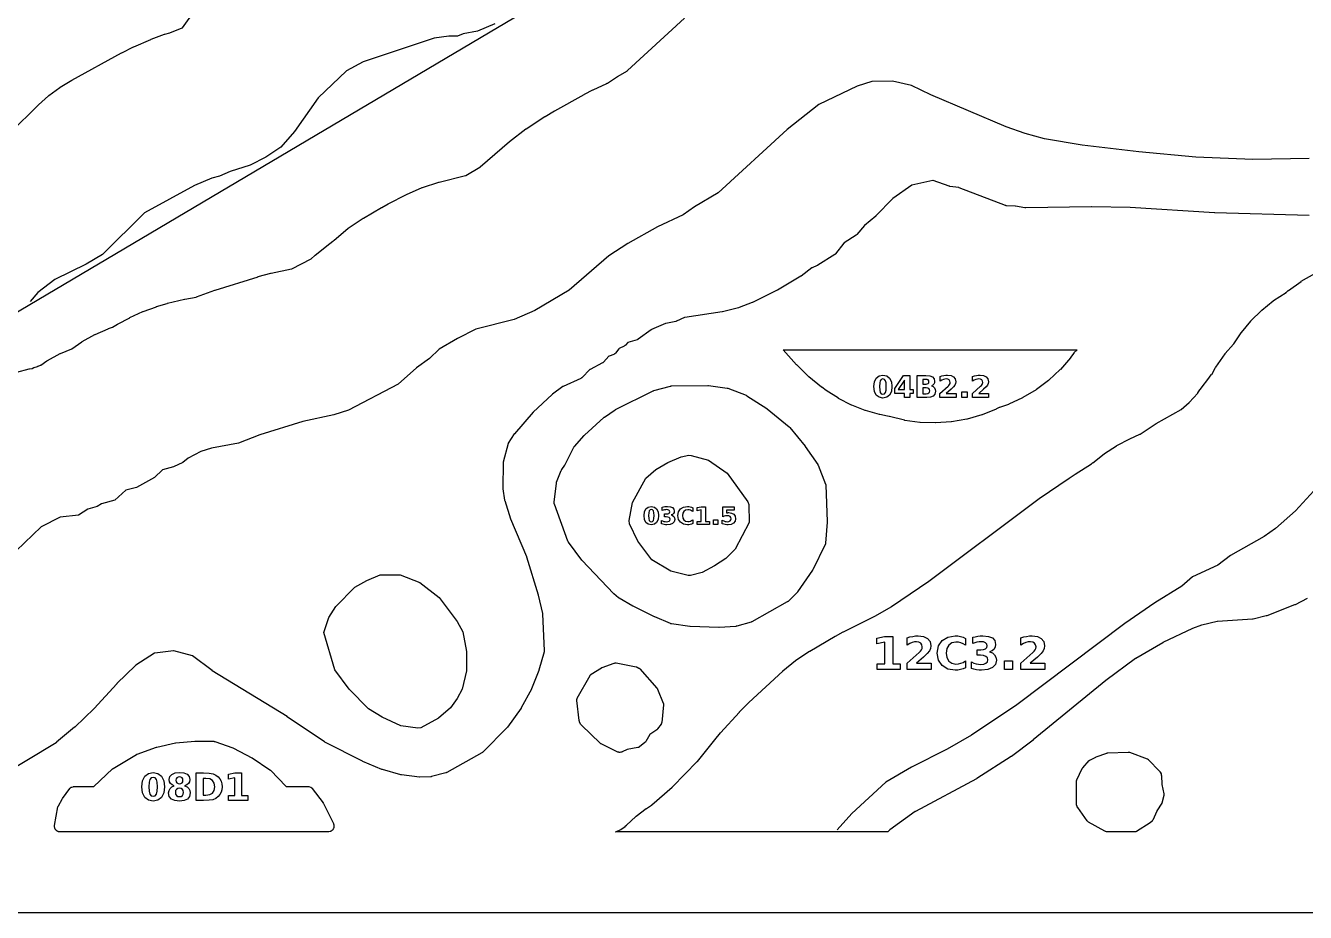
# Model space of a CAD drawing. Header units: millimetres. Extents: x 0 to 841, y 0 to 594.
# Drawn here: x 146.3 to 315.4, y 0 to 117.1 of the extents above; entities that cross this region are included whole.
import ezdxf

# ---------------------------------------------------------------- set-up
doc = ezdxf.new("R2010")
doc.units = ezdxf.units.MM
for name, color, linetype in [('CUT', 1, 'Continuous'), ('ENGRAVE', 5, 'Continuous'), ('SHEET_EDGE_DO_NOT_CUT', 8, 'Continuous')]:
    doc.layers.add(name, color=color, linetype=linetype)

msp = doc.modelspace()

# ---------------------------------------------------------------- linework, layer by layer
at = {"layer": 'CUT'}
for points in [[(262.52, 148.75), (30.93, 11.6)], [(144.31, 102.98), (147.99, 106.61), (148.01, 106.62), (149.36, 107.83), (149.39, 107.86), (150.83, 108.93), (150.87, 108.96), (152.42, 109.9), (152.44, 109.91), (159, 113.5), (159.02, 113.51), (160.58, 114.28), (160.6, 114.29), (162.87, 115.29), (162.89, 115.3), (164.66, 115.97), (164.71, 115.99), (165.35, 116.16), (165.38, 116.17), (167.01, 116.8), (167.02, 116.8), (167.02, 116.81), (168.7, 119.16)], [(145.14, 71.35), (146.81, 71.77), (146.85, 71.78), (147.14, 71.83), (147.16, 71.83), (147.17, 71.83), (147.42, 71.95), (147.47, 71.96), (147.91, 72.1), (147.92, 72.11), (147.93, 72.12), (147.96, 72.13), (148.29, 72.26), (148.3, 72.27), (148.31, 72.27), (149.14, 72.84), (149.19, 72.87), (150.9, 73.79), (150.94, 73.81), (152.41, 74.43), (152.43, 74.43), (152.44, 74.44), (153.76, 75.36), (153.8, 75.39), (155.44, 76.31), (155.49, 76.33), (157.21, 77.08), (157.25, 77.1), (157.78, 77.28), (157.79, 77.28), (157.81, 77.29), (158.45, 77.67), (158.47, 77.68), (160.08, 78.53), (160.1, 78.54), (161.79, 79.34), (161.83, 79.35), (163.59, 79.98), (163.61, 79.99), (165.03, 80.42), (165.05, 80.43), (167.3, 80.98), (167.33, 80.98), (168.86, 81.26), (168.87, 81.27), (168.89, 81.27), (169.84, 81.65), (169.86, 81.66), (171.33, 82.17), (171.34, 82.18), (177.02, 83.94), (177.04, 83.95), (178.73, 84.39), (178.75, 84.39), (181.44, 84.97), (181.46, 84.98), (181.47, 84.98), (184.02, 86.31), (184.03, 86.31), (184.04, 86.32), (184.53, 86.76), (184.55, 86.78), (186.49, 88.32), (186.52, 88.34), (186.92, 88.62), (186.93, 88.63), (186.94, 88.64), (187.04, 88.74), (187.06, 88.76), (188.87, 90.3), (188.92, 90.34), (190.9, 91.66), (190.93, 91.67), (193.34, 93.07), (193.35, 93.08), (194.21, 93.55), (194.22, 93.55), (196.62, 94.79), (196.64, 94.8), (198.71, 95.72), (198.76, 95.74), (200.92, 96.41), (200.95, 96.42), (204.42, 97.29), (204.42, 97.29), (204.43, 97.29), (204.46, 97.31), (206.33, 98.43), (206.34, 98.43), (206.35, 98.44), (210.22, 101.8), (210.24, 101.82), (212.41, 103.46), (212.44, 103.48), (214.92, 105.1), (214.94, 105.11), (216.19, 105.86), (216.2, 105.87), (220.11, 108.02), (220.12, 108.03), (221.26, 108.61), (221.28, 108.62), (223.09, 109.47), (223.1, 109.48), (223.11, 109.48), (223.15, 109.51), (223.16, 109.52), (224.51, 110.39), (224.52, 110.4), (225.81, 111.15), (225.82, 111.16), (225.83, 111.17), (233.35, 118.09)], [(315.87, 92.02), (303.39, 92.36), (303.37, 92.36), (292.23, 93.07), (292.22, 93.07), (287.13, 93.18), (287.12, 93.18), (278.42, 93.03), (278.37, 93.03), (278.32, 93.04), (277.06, 93.26), (277.03, 93.26), (275.89, 93.31), (275.83, 93.32), (275.78, 93.33), (275.73, 93.34), (269.63, 95.7), (269.62, 95.7), (269.6, 95.71), (268.41, 95.87), (268.37, 95.88), (268.32, 95.9), (266.18, 96.63), (266.17, 96.63), (266.16, 96.63), (263.38, 96.04), (263.37, 96.03), (263.36, 96.03), (260.88, 94.28), (260.87, 94.28), (260.86, 94.27), (258.64, 91.99), (258.61, 91.95), (257.12, 90.7), (257.11, 90.7), (257.11, 90.69), (256.13, 89.53), (256.09, 89.49), (256.06, 89.46), (256.02, 89.43), (254.43, 88.4), (254.42, 88.39), (254.41, 88.38), (253.31, 86.98), (253.27, 86.93), (253.23, 86.89), (253.19, 86.86), (250.97, 85.45), (250.93, 85.43), (250.89, 85.41), (250.19, 85.13), (250.18, 85.12), (250.17, 85.12), (248.75, 84.03), (248.71, 84), (245.62, 82.18), (245.59, 82.16), (242.33, 80.55), (242.29, 80.54), (240.55, 79.86), (240.49, 79.84), (238.36, 79.32), (238.31, 79.31), (233.38, 78.56), (233.37, 78.56), (233.36, 78.56), (232.3, 78.08), (232.25, 78.06), (232.2, 78.05), (230.88, 77.76), (230.87, 77.76), (230.86, 77.75), (228.98, 76.96), (228.97, 76.95), (228.95, 76.94), (227.24, 75.7), (227.19, 75.66), (227.14, 75.64), (227.09, 75.62), (225.88, 75.27), (225.87, 75.26), (225.86, 75.25), (225.54, 74.9), (225.51, 74.87), (225.47, 74.84), (225.43, 74.81), (225.39, 74.79), (224.71, 74.45), (224.69, 74.44), (224.68, 74.43), (224.22, 73.85), (224.19, 73.81), (224.16, 73.78), (224.12, 73.75), (224.08, 73.72), (224.04, 73.7), (224, 73.69), (223.38, 73.46), (223.37, 73.46), (223.36, 73.45), (222.67, 72.67), (222.64, 72.64), (222.6, 72.61), (222.57, 72.58), (222.53, 72.56), (220.88, 71.69), (220.87, 71.68), (220.86, 71.67), (219.81, 70.63), (219.78, 70.6), (219.74, 70.57), (219.71, 70.55), (219.67, 70.52), (217.3, 69.45), (217.29, 69.44), (217.28, 69.43), (215.9, 68.42), (215.87, 68.4), (213.36, 66.07), (213.34, 66.05), (210.89, 63.2), (210.87, 63.18), (210.07, 61.95), (210.06, 61.94), (210.06, 61.93), (209.38, 59.45), (209.38, 59.44), (209.38, 59.43), (209.34, 55.97), (209.34, 55.96), (209.34, 55.95), (209.59, 54.43), (209.6, 54.4), (210.37, 51.97), (210.38, 51.95), (212.46, 47), (212.48, 46.95), (214.03, 41.93), (214.03, 41.9), (214.59, 39.48), (214.6, 39.44), (214.6, 39.4), (214.83, 34.57), (214.83, 34.51), (214.83, 34.46), (214.81, 34.4), (214.11, 31.99), (214.1, 31.95), (213.16, 29.52), (213.13, 29.46), (211.79, 27.01), (211.76, 26.96), (209.98, 24.48), (209.95, 24.44), (209.93, 24.41), (206.7, 21.16), (206.66, 21.13), (206.63, 21.1), (206.59, 21.08), (201.95, 18.49), (201.91, 18.47), (201.88, 18.45), (201.84, 18.44), (199.95, 17.93), (199.9, 17.92), (199.84, 17.91), (198.4, 17.87), (198.37, 17.87), (198.33, 17.87), (195.96, 18.17), (195.92, 18.17), (195.89, 18.18), (193.44, 18.87), (193.38, 18.88), (190.86, 19.93), (190.82, 19.95), (185.86, 22.48), (185.8, 22.51), (180.86, 25.84), (180.86, 25.85), (170.97, 31.91), (170.94, 31.94), (168.38, 33.86), (168.37, 33.87), (168.35, 33.87), (165.88, 34.55), (165.87, 34.55), (165.85, 34.55), (163.38, 34.23), (163.37, 34.23), (163.36, 34.22), (160.86, 32.63), (160.85, 32.62), (160.84, 32.61), (158.36, 30.21), (158.35, 30.2), (155.39, 26.94), (155.36, 26.91), (152.8, 24.47), (152.78, 24.45), (150.41, 22.46), (150.38, 22.43), (150.34, 22.41), (142.58, 17.72)], [(315.59, 41.47), (313.99, 40.63), (313.94, 40.6), (310.25, 39.18), (310.18, 39.16), (308.45, 38.74), (308.41, 38.73), (308.37, 38.73), (303.74, 38.4), (303.73, 38.4), (303.72, 38.4), (301.68, 37.95), (301.65, 37.94), (300.45, 37.5), (300.43, 37.49), (296.54, 35.62), (296.53, 35.61), (292.95, 33.54), (292.93, 33.53), (289.01, 30.62), (289, 30.61), (279.4, 22.77), (279.38, 22.76), (276.53, 20.59), (276.5, 20.57), (271.96, 17.66), (271.92, 17.64), (263.86, 13.33), (263.83, 13.31), (260.49, 10.91), (260.47, 10.89), (260.19, 10.62), (224.25, 10.62), (224.25, 10.63), (224.28, 10.64), (224.94, 10.93), (224.95, 10.94), (224.96, 10.94), (225.49, 11.34), (225.51, 11.37), (225.67, 11.52), (225.68, 11.53), (226.93, 12.67), (226.96, 12.7), (228.29, 13.72), (228.33, 13.74), (229, 14.17), (229.03, 14.2), (231.74, 16.55), (231.76, 16.57), (235.03, 19.92), (235.05, 19.93), (237.34, 22.79), (237.35, 22.8), (238.11, 23.69), (238.12, 23.7), (240.6, 26.45), (240.61, 26.47), (241.84, 27.71), (241.86, 27.73), (246.32, 31.86), (246.34, 31.88), (248.02, 33.27), (248.06, 33.3), (249.88, 34.5), (249.9, 34.51), (253.27, 36.47), (253.28, 36.47), (254.32, 37.03), (254.33, 37.04), (258.56, 39.17), (258.57, 39.17), (260.66, 40.37), (260.68, 40.38), (265.61, 43.72), (265.62, 43.72), (279.47, 54.14), (279.48, 54.14), (280.18, 54.64), (280.19, 54.65), (284.14, 57.36), (284.15, 57.36), (284.94, 57.88), (284.95, 57.89), (287.1, 59.22), (287.11, 59.22), (287.12, 59.23), (287.25, 59.35), (287.27, 59.36), (288.78, 60.56), (288.82, 60.59), (290.42, 61.62), (290.46, 61.65), (292.17, 62.53), (292.19, 62.54), (293.51, 63.14), (293.52, 63.14), (293.53, 63.14), (295.65, 64.54), (295.67, 64.56), (298.94, 66.4), (298.96, 66.41), (298.97, 66.42), (300, 67.33), (300.02, 67.35), (301.15, 68.58), (301.16, 68.59), (301.17, 68.6), (301.41, 69.01), (301.44, 69.05), (302.72, 70.73), (302.73, 70.75), (302.97, 71.03), (302.98, 71.04), (302.98, 71.05), (303.49, 71.97), (303.52, 72.01), (304.75, 73.75), (304.78, 73.8), (305.88, 75.04), (305.9, 75.07), (306.87, 76.53), (306.9, 76.57), (308.14, 78.08), (308.17, 78.12), (309.56, 79.5), (309.6, 79.53), (311.12, 80.77), (311.16, 80.8), (312.8, 81.88), (312.82, 81.89), (312.83, 81.89), (312.86, 81.92), (313.1, 82.11), (313.12, 82.12), (314.78, 83.32), (314.82, 83.35), (316.59, 84.35)]]:
    msp.add_lwpolyline(points, dxfattribs=at)
for points in [[(284.78, 73.87), (284.76, 73.84), (284.35, 73.26), (284.32, 73.22), (282.99, 71.7), (282.96, 71.67), (281.48, 70.29), (281.44, 70.26), (279.82, 69.05), (279.78, 69.02), (278.05, 67.98), (278, 67.95), (276.18, 67.1), (276.13, 67.08), (274.95, 66.67), (274.94, 66.67), (274.93, 66.66), (274.58, 66.48), (274.53, 66.46), (272.66, 65.71), (272.61, 65.69), (270.67, 65.14), (270.62, 65.12), (268.63, 64.77), (268.58, 64.77), (266.56, 64.63), (266.51, 64.63), (264.49, 64.69), (264.44, 64.7), (262.44, 64.97), (262.39, 64.98), (260.41, 65.47), (260.39, 65.47), (260.17, 65.54), (260.14, 65.55), (259.14, 65.73), (259.09, 65.74), (257.26, 66.26), (257.22, 66.28), (255.45, 66.98), (255.41, 67), (253.71, 67.86), (253.67, 67.89), (252.06, 68.92), (252.04, 68.93), (251.47, 69.34), (251.45, 69.36), (249.75, 70.72), (249.71, 70.75), (248.18, 72.29), (248.16, 72.31), (246.37, 74.3), (285.2, 74.3), (284.78, 73.87)], [(239.03, 69.23), (239.08, 69.21), (241.48, 68.28), (241.52, 68.26), (241.57, 68.23), (244.23, 66.52), (244.27, 66.48), (247.19, 64.11), (247.23, 64.07), (247.26, 64.04), (249.27, 61.56), (249.29, 61.53), (250.94, 59.14), (250.97, 59.09), (250.99, 59.04), (251.98, 56.56), (252, 56.51), (252.01, 56.45), (252.01, 56.4), (252.2, 51.6), (252.2, 51.54), (251.98, 48.76), (251.97, 48.71), (251.96, 48.66), (251.95, 48.62), (251.93, 48.57), (250.28, 45.25), (250.24, 45.19), (248.29, 42.33), (248.26, 42.29), (248.23, 42.26), (247.03, 41.07), (246.99, 41.04), (246.96, 41.02), (246.92, 40.99), (242.26, 38.37), (242.21, 38.35), (242.16, 38.33), (240.24, 37.79), (240.19, 37.78), (240.14, 37.77), (237.92, 37.63), (237.87, 37.63), (234.1, 37.75), (234.04, 37.76), (231.63, 38.1), (231.58, 38.11), (231.54, 38.12), (231.5, 38.14), (229.42, 39.03), (229.39, 39.04), (226.56, 40.44), (226.53, 40.45), (224.71, 41.51), (224.67, 41.53), (224.63, 41.56), (224.02, 42.08), (223.98, 42.11), (219.81, 46.47), (219.77, 46.52), (218.01, 48.88), (217.99, 48.92), (217.97, 48.96), (217.95, 49.01), (216.16, 53.92), (216.14, 53.96), (216.13, 54.01), (216.13, 54.05), (216.13, 54.1), (216.13, 54.15), (216.42, 56.68), (216.43, 56.72), (216.44, 56.76), (216.45, 56.8), (217.06, 58.36), (217.08, 58.4), (217.1, 58.44), (217.13, 58.48), (217.55, 59.04), (217.56, 59.04), (217.56, 59.06), (218.74, 61.43), (218.76, 61.47), (218.79, 61.51), (218.82, 61.54), (220.1, 62.97), (220.13, 63), (222.71, 65.37), (222.74, 65.39), (222.77, 65.41), (224.2, 66.38), (224.25, 66.41), (229.21, 68.87), (229.26, 68.88), (229.3, 68.9), (231.5, 69.5), (231.54, 69.51), (231.58, 69.52), (231.62, 69.52), (236.43, 69.6), (236.47, 69.6), (236.51, 69.59), (238.97, 69.24), (239.03, 69.23)], [(228.21, 22.53), (228.18, 22.49), (228.15, 22.46), (228.12, 22.43), (227.41, 21.87), (227.37, 21.84), (227.33, 21.81), (227.28, 21.79), (227.24, 21.78), (227.19, 21.77), (225.78, 21.5), (225.77, 21.49), (225.76, 21.49), (225.12, 21.19), (225.08, 21.17), (225.04, 21.16), (225, 21.15), (224.96, 21.14), (224.81, 21.13), (224.77, 21.13), (224.72, 21.13), (224.68, 21.14), (224.63, 21.15), (224.59, 21.16), (224.55, 21.18), (222.33, 22.25), (222.29, 22.27), (222.24, 22.3), (222.2, 22.34), (219.73, 24.74), (219.69, 24.78), (219.66, 24.82), (219.63, 24.87), (219.49, 25.16), (219.47, 25.2), (219.46, 25.24), (219.45, 25.29), (219.44, 25.33), (219.13, 27.99), (219.13, 28.04), (219.13, 28.09), (219.14, 28.14), (219.15, 28.19), (219.17, 28.24), (219.19, 28.29), (220.87, 31.28), (220.89, 31.32), (220.92, 31.36), (220.96, 31.4), (221, 31.43), (221.04, 31.46), (222.4, 32.3), (222.44, 32.32), (222.49, 32.34), (224.07, 32.91), (224.12, 32.93), (224.17, 32.94), (224.23, 32.94), (224.28, 32.94), (224.33, 32.94), (226.97, 32.42), (227.02, 32.41), (227.07, 32.4), (227.11, 32.38), (227.31, 32.27), (227.35, 32.25), (227.39, 32.22), (227.42, 32.19), (227.46, 32.16), (229.7, 29.62), (229.73, 29.58), (229.76, 29.53), (229.79, 29.48), (230.55, 27.63), (230.56, 27.58), (230.57, 27.53), (230.58, 27.49), (230.58, 27.44), (230.58, 27.39), (230.34, 25.09), (230.33, 25.04), (230.32, 24.98), (230.3, 24.93), (230.28, 24.89), (230.25, 24.84), (229.8, 24.23), (229.76, 24.19), (229.73, 24.15), (229.68, 24.12), (228.79, 23.49), (228.78, 23.48), (228.78, 23.47), (228.23, 22.57), (228.21, 22.53)], [(187.04, 11.39), (187.05, 11.34), (187.04, 11.29), (187.03, 11.24), (187.02, 11.19), (186.98, 11.08), (186.96, 11.04), (186.94, 10.99), (186.91, 10.95), (186.88, 10.91), (186.85, 10.88), (186.76, 10.8), (186.72, 10.77), (186.68, 10.74), (186.64, 10.72), (186.59, 10.7), (186.55, 10.68), (186.37, 10.64), (186.33, 10.63), (186.29, 10.63), (186.25, 10.62), (150.92, 10.62), (150.87, 10.63), (150.82, 10.63), (150.68, 10.66), (150.63, 10.67), (150.59, 10.69), (150.54, 10.71), (150.5, 10.73), (150.43, 10.78), (150.39, 10.81), (150.35, 10.84), (150.32, 10.88), (150.29, 10.92), (150.24, 10.99), (150.21, 11.04), (150.19, 11.08), (150.17, 11.12), (150.16, 11.17), (150.14, 11.26), (150.13, 11.31), (150.13, 11.36), (150.13, 11.41), (150.14, 11.46), (150.59, 13.94), (150.6, 13.99), (150.62, 14.04), (150.65, 14.09), (151.14, 14.97), (151.17, 15.02), (152.16, 16.37), (152.19, 16.4), (152.22, 16.44), (152.26, 16.47), (152.29, 16.49), (152.33, 16.52), (152.38, 16.54), (152.42, 16.55), (152.6, 16.6), (152.65, 16.62), (152.69, 16.62), (152.74, 16.63), (155.33, 16.63), (155.34, 16.63), (155.35, 16.63), (157.79, 18.94), (157.83, 18.97), (157.88, 19), (160.96, 20.87), (161.01, 20.89), (161.06, 20.91), (163.61, 21.81), (163.67, 21.82), (166.1, 22.37), (166.16, 22.38), (168.69, 22.62), (168.74, 22.62), (171.14, 22.59), (171.19, 22.59), (171.24, 22.58), (171.3, 22.56), (173.69, 21.72), (173.76, 21.69), (176.19, 20.42), (176.24, 20.39), (178.57, 18.82), (178.61, 18.79), (178.65, 18.76), (180.73, 16.63), (180.74, 16.63), (180.75, 16.63), (183.61, 16.63), (183.66, 16.62), (183.7, 16.62), (183.75, 16.61), (183.93, 16.55), (183.97, 16.54), (184.01, 16.52), (184.05, 16.5), (184.09, 16.47), (184.12, 16.44), (184.16, 16.41), (184.19, 16.37), (185.61, 14.47), (185.63, 14.44), (185.65, 14.4), (186.97, 11.74), (186.99, 11.69), (187, 11.65), (187.01, 11.6), (187.04, 11.43), (187.04, 11.39)], [(296.65, 15.59), (296.65, 15.53), (296.65, 15.48), (296.64, 15.43), (296.45, 14.58), (296.43, 14.53), (296.41, 14.48), (296.39, 14.43), (295.75, 13.41), (295.74, 13.38), (295.2, 12.19), (295.17, 12.14), (295.14, 12.09), (295.1, 12.05), (294.96, 11.9), (294.93, 11.87), (294.9, 11.85), (294.86, 11.82), (293.05, 10.7), (293.01, 10.68), (292.97, 10.66), (292.92, 10.64), (292.88, 10.63), (292.83, 10.63), (292.79, 10.63), (289.25, 10.63), (289.2, 10.63), (289.15, 10.64), (289.1, 10.65), (288.94, 10.7), (288.89, 10.72), (288.85, 10.74), (286.71, 11.93), (286.66, 11.96), (286.62, 11.99), (286.58, 12.03), (286.55, 12.07), (285.28, 13.83), (285.25, 13.86), (285.23, 13.9), (285.21, 13.95), (285.2, 13.99), (285.14, 14.2), (285.13, 14.25), (285.13, 14.29), (285.13, 14.33), (285.13, 17.29), (285.13, 17.33), (285.13, 17.37), (285.14, 17.42), (285.16, 17.46), (285.17, 17.5), (285.88, 18.98), (285.9, 19.02), (285.93, 19.06), (285.96, 19.1), (286.8, 20.05), (286.83, 20.08), (286.87, 20.11), (286.91, 20.14), (286.96, 20.16), (287.69, 20.51), (287.74, 20.53), (289.11, 21.03), (289.16, 21.05), (289.21, 21.06), (289.26, 21.06), (291.94, 21.18), (291.99, 21.18), (292.04, 21.17), (292.09, 21.16), (292.14, 21.15), (294.45, 20.28), (294.49, 20.27), (294.53, 20.25), (294.57, 20.22), (294.6, 20.19), (294.64, 20.16), (296.08, 18.66), (296.12, 18.62), (296.15, 18.57), (296.17, 18.52), (296.29, 18.28), (296.31, 18.23), (296.32, 18.18), (296.33, 18.13), (296.34, 18.08), (296.38, 16.91), (296.38, 16.9), (296.38, 16.89), (296.64, 15.64), (296.65, 15.59)]]:
    msp.add_lwpolyline(points, close=True, dxfattribs=at)
at = {"layer": 'ENGRAVE'}
for points in [[(208.31, 117.33), (206.01, 116.36), (204.11, 116.03), (203.36, 115.71), (202.21, 115.73), (200.3, 115.46), (190.91, 112.3), (188.7, 111.12), (184.98, 107.55), (181.83, 103.13), (180.01, 101.03), (178.06, 99.71), (175.99, 98.69), (173.33, 97.84), (171.91, 97.2), (170.91, 96.97), (168.62, 95.97), (162.04, 92.36), (156.48, 86.89), (154.33, 85.62), (150.18, 83.56), (147.93, 81.87), (146.93, 80.65)], [(315.85, 99.56), (308.43, 99.4), (300.88, 99.75), (293.38, 100.44), (285.89, 101.32), (280.9, 102.17), (278.33, 102.84), (275.85, 103.75), (265.89, 107.95), (263.34, 109.19), (260.84, 109.75), (258.09, 109.71), (256.16, 109.11), (251.09, 106.69), (246.9, 103.39), (237.8, 95.01), (234.67, 93.16), (233.19, 92.12), (229.78, 90.52), (225.86, 88.35), (223.35, 86.72), (218.13, 82.18), (213.6, 79.47), (210.87, 78.29), (205.79, 77.02), (203.37, 75.77), (200.95, 74.36), (199.67, 73.13), (197.94, 71.93), (195.52, 69.74), (188.97, 66.34), (187.04, 65.72), (182.95, 64.84), (177.25, 63.07), (174.42, 61.95), (170.89, 61.3), (169.45, 60.86), (167.81, 60), (167.08, 59.4), (165.87, 58.83), (164.39, 58.42), (163.34, 57.44), (160.96, 56.12), (159.55, 55.76), (158.12, 54.45), (156.34, 53.97), (155.79, 53.59), (154.55, 53.26), (153.32, 52.47), (150.87, 52.19), (148.37, 50.92), (145.09, 47.75)], [(226.1, 51.31), (226.04, 51.76), (226.49, 54.12), (228.23, 57.32), (229.57, 58.49), (231.13, 59.43), (232.92, 60.14), (233.92, 60.36), (234.21, 60.34), (236.52, 59.71), (238.99, 58.01), (241.73, 54.21), (241.86, 53.87), (241.89, 51.49), (240.02, 47.98), (238.8, 46.75), (237.33, 45.77), (235.67, 44.89), (234.14, 44.47), (233.84, 44.48), (231.56, 45.05), (229.03, 46.54), (227.18, 49.03), (226.1, 51.31)], [(316.47, 55.69), (314.04, 53.04), (311.39, 50.7), (309.93, 49.64), (305.48, 47.13), (303.79, 45.84), (300.46, 44.32), (299.05, 43.09), (295.45, 40.87), (291.49, 38.15), (277.23, 27.43), (271.27, 23.4), (268.05, 21.55), (263.31, 19.17), (259.93, 17.21), (255.45, 13.05), (253.52, 10.92)], [(202.42, 27.01), (200.86, 25.66), (198.51, 24.38), (198.12, 24.33), (195.9, 24.63), (193.41, 25.76), (191.59, 26.89), (189.06, 29.48), (187.16, 32.01), (185.7, 36.97), (186.38, 38.93), (187.31, 40.39), (189.82, 42.94), (191.4, 43.84), (193.13, 44.57), (195.79, 44.58), (198.39, 43.55), (200.93, 41.59), (203.33, 38.4), (204.07, 37.05), (204.54, 34.44), (204.57, 31.91), (203.99, 29.47), (203.34, 28.26), (202.42, 27.01)]]:
    msp.add_lwpolyline(points, dxfattribs=at)
for points in [[(260.75, 69.44), (260.67, 68.79), (260.44, 68.32), (260.06, 68.02), (259.55, 67.92), (259.04, 68.02), (258.66, 68.32), (258.43, 68.79), (258.35, 69.44), (258.43, 70.08), (258.66, 70.56), (259.04, 70.85), (259.55, 70.95), (260.06, 70.85), (260.44, 70.56), (260.67, 70.08), (260.75, 69.44)], [(260, 69.44), (259.97, 69.91), (259.9, 70.21), (259.76, 70.38), (259.55, 70.44), (259.34, 70.38), (259.21, 70.21), (259.13, 69.91), (259.1, 69.44), (259.13, 68.97), (259.21, 68.66), (259.34, 68.49), (259.55, 68.44), (259.76, 68.49), (259.9, 68.66), (259.97, 68.97), (260, 69.44)], [(262.29, 70.9), (263.13, 70.9), (263.13, 69.06), (263.54, 69.06), (263.54, 68.51), (263.13, 68.51), (263.13, 67.98), (262.42, 67.98), (262.42, 68.51), (261.12, 68.51), (261.12, 69.16), (262.29, 70.9)], [(262.42, 70.28), (261.59, 69.06), (262.42, 69.06), (262.42, 70.28)], [(265.99, 69.54), (266.2, 69.44), (266.36, 69.28), (266.46, 69.07), (266.49, 68.82), (266.42, 68.45), (266.21, 68.19), (265.85, 68.03), (265.34, 67.98), (264.09, 67.98), (264.09, 70.9), (265.22, 70.9), (265.75, 70.85), (266.1, 70.71), (266.31, 70.47), (266.37, 70.12), (266.35, 69.93), (266.27, 69.76), (266.15, 69.63), (265.99, 69.54)], [(265.26, 69.77), (265.42, 69.79), (265.53, 69.85), (265.6, 69.94), (265.62, 70.08), (265.6, 70.21), (265.53, 70.31), (265.42, 70.36), (265.26, 70.38), (264.85, 70.38), (264.85, 69.77), (265.26, 69.77)], [(267.93, 68.53), (269.21, 68.53), (269.21, 67.98), (267.09, 67.98), (267.09, 68.53), (268.16, 69.47), (268.28, 69.6), (268.37, 69.72), (268.42, 69.85), (268.43, 69.98), (268.4, 70.17), (268.3, 70.31), (268.14, 70.4), (267.93, 70.44), (267.75, 70.42), (267.55, 70.36), (267.33, 70.27), (267.1, 70.14), (267.1, 70.78), (267.35, 70.85), (267.6, 70.9), (267.85, 70.94), (268.09, 70.95), (268.55, 70.89), (268.9, 70.72), (269.12, 70.44), (269.19, 70.08), (269.16, 69.85), (269.07, 69.63), (268.88, 69.39), (268.55, 69.08), (267.93, 68.53)], [(272.23, 68.53), (273.51, 68.53), (273.51, 67.98), (271.39, 67.98), (271.39, 68.53), (272.46, 69.47), (272.58, 69.6), (272.67, 69.72), (272.72, 69.85), (272.74, 69.98), (272.7, 70.17), (272.6, 70.31), (272.44, 70.4), (272.23, 70.44), (272.05, 70.42), (271.85, 70.36), (271.63, 70.27), (271.4, 70.14), (271.4, 70.78), (271.65, 70.85), (271.9, 70.9), (272.15, 70.94), (272.39, 70.95), (272.85, 70.89), (273.2, 70.72), (273.42, 70.44), (273.49, 70.08), (273.46, 69.85), (273.37, 69.63), (273.18, 69.39), (272.85, 69.08), (272.23, 68.53)], [(265.29, 68.49), (265.48, 68.52), (265.63, 68.59), (265.71, 68.71), (265.74, 68.88), (265.71, 69.04), (265.63, 69.16), (265.49, 69.23), (265.29, 69.26), (264.85, 69.26), (264.85, 68.49), (265.29, 68.49)], [(269.97, 68.74), (270.67, 68.74), (270.67, 67.98), (269.97, 67.98), (269.97, 68.74)], [(229.92, 52.39), (229.86, 51.88), (229.67, 51.49), (229.37, 51.26), (228.96, 51.18), (228.56, 51.26), (228.25, 51.49), (228.07, 51.88), (228, 52.39), (228.07, 52.9), (228.25, 53.29), (228.56, 53.52), (228.96, 53.6), (229.37, 53.52), (229.67, 53.29), (229.86, 52.9), (229.92, 52.39)], [(229.32, 52.39), (229.3, 52.77), (229.24, 53.01), (229.13, 53.14), (228.96, 53.19), (228.8, 53.14), (228.69, 53.01), (228.63, 52.77), (228.6, 52.39), (228.63, 52.02), (228.69, 51.77), (228.8, 51.63), (228.96, 51.59), (229.13, 51.63), (229.24, 51.77), (229.3, 52.02), (229.32, 52.39)], [(231.57, 52.48), (231.78, 52.4), (231.93, 52.27), (232.02, 52.1), (232.05, 51.89), (231.98, 51.58), (231.78, 51.36), (231.46, 51.22), (231.01, 51.18), (230.83, 51.19), (230.65, 51.21), (230.47, 51.25), (230.29, 51.3), (230.29, 51.76), (230.46, 51.69), (230.63, 51.63), (230.79, 51.6), (230.95, 51.59), (231.16, 51.61), (231.32, 51.67), (231.42, 51.77), (231.45, 51.91), (231.41, 52.05), (231.32, 52.15), (231.16, 52.21), (230.93, 52.23), (230.69, 52.23), (230.69, 52.62), (230.94, 52.62), (231.14, 52.64), (231.28, 52.69), (231.36, 52.78), (231.39, 52.91), (231.37, 53.03), (231.28, 53.12), (231.15, 53.17), (230.98, 53.19), (230.83, 53.18), (230.69, 53.16), (230.54, 53.12), (230.39, 53.06), (230.39, 53.5), (230.57, 53.54), (230.74, 53.58), (230.92, 53.59), (231.09, 53.6), (231.49, 53.56), (231.77, 53.45), (231.94, 53.26), (231.99, 53), (231.97, 52.82), (231.89, 52.67), (231.75, 52.56), (231.57, 52.48)], [(234.45, 51.35), (234.28, 51.28), (234.1, 51.22), (233.92, 51.19), (233.73, 51.18), (233.2, 51.26), (232.8, 51.51), (232.55, 51.89), (232.46, 52.39), (232.55, 52.89), (232.8, 53.27), (233.2, 53.52), (233.73, 53.6), (233.92, 53.59), (234.1, 53.56), (234.28, 53.5), (234.45, 53.43), (234.45, 52.94), (234.28, 53.04), (234.12, 53.11), (233.95, 53.15), (233.78, 53.16), (233.49, 53.11), (233.27, 52.96), (233.13, 52.71), (233.08, 52.39), (233.13, 52.07), (233.27, 51.82), (233.49, 51.67), (233.78, 51.62), (233.95, 51.63), (234.12, 51.67), (234.28, 51.74), (234.45, 51.84), (234.45, 51.35)], [(235.03, 51.64), (235.56, 51.64), (235.56, 53.15), (235.01, 53.04), (235.01, 53.45), (235.55, 53.56), (236.13, 53.56), (236.13, 51.64), (236.66, 51.64), (236.66, 51.23), (235.03, 51.23), (235.03, 51.64)], [(238.43, 53.56), (239.93, 53.56), (239.93, 53.12), (238.91, 53.12), (238.91, 52.75), (238.98, 52.77), (239.05, 52.78), (239.12, 52.79), (239.2, 52.79), (239.57, 52.74), (239.86, 52.58), (240.04, 52.33), (240.1, 51.99), (240.03, 51.65), (239.84, 51.39), (239.53, 51.23), (239.12, 51.18), (238.92, 51.19), (238.73, 51.22), (238.53, 51.27), (238.34, 51.33), (238.34, 51.81), (238.53, 51.71), (238.7, 51.64), (238.87, 51.6), (239.03, 51.59), (239.22, 51.62), (239.37, 51.7), (239.46, 51.82), (239.5, 51.99), (239.46, 52.15), (239.37, 52.28), (239.22, 52.36), (239.03, 52.38), (238.89, 52.37), (238.75, 52.35), (238.6, 52.31), (238.43, 52.25), (238.43, 53.56)], [(237.2, 51.83), (237.77, 51.83), (237.77, 51.23), (237.2, 51.23), (237.2, 51.83)], [(258.79, 32.84), (259.79, 32.84), (259.79, 35.67), (258.77, 35.46), (258.77, 36.23), (259.78, 36.44), (260.85, 36.44), (260.85, 32.84), (261.85, 32.84), (261.85, 32.06), (258.79, 32.06), (258.79, 32.84)], [(263.99, 32.89), (265.92, 32.89), (265.92, 32.06), (262.74, 32.06), (262.74, 32.89), (264.33, 34.3), (264.52, 34.49), (264.65, 34.68), (264.73, 34.87), (264.75, 35.06), (264.7, 35.34), (264.55, 35.56), (264.31, 35.7), (264, 35.75), (263.72, 35.72), (263.42, 35.63), (263.1, 35.49), (262.75, 35.3), (262.75, 36.26), (263.13, 36.37), (263.5, 36.45), (263.87, 36.5), (264.23, 36.52), (264.93, 36.43), (265.45, 36.17), (265.78, 35.76), (265.89, 35.21), (265.84, 34.86), (265.7, 34.54), (265.42, 34.18), (264.93, 33.71), (263.99, 32.89)], [(270.46, 32.3), (270.14, 32.16), (269.81, 32.06), (269.47, 32), (269.11, 31.98), (268.13, 32.13), (267.38, 32.59), (266.9, 33.31), (266.74, 34.25), (266.9, 35.18), (267.38, 35.9), (268.13, 36.36), (269.11, 36.52), (269.47, 36.5), (269.81, 36.43), (270.14, 36.33), (270.46, 36.19), (270.46, 35.29), (270.15, 35.47), (269.84, 35.6), (269.53, 35.67), (269.2, 35.7), (268.66, 35.6), (268.25, 35.31), (267.99, 34.85), (267.9, 34.25), (267.99, 33.64), (268.25, 33.18), (268.66, 32.89), (269.2, 32.8), (269.53, 32.82), (269.84, 32.89), (270.15, 33.02), (270.46, 33.21), (270.46, 32.3)], [(273.64, 34.42), (274.03, 34.27), (274.31, 34.02), (274.48, 33.7), (274.54, 33.31), (274.41, 32.73), (274.04, 32.32), (273.43, 32.06), (272.59, 31.98), (272.25, 31.99), (271.91, 32.03), (271.58, 32.1), (271.24, 32.2), (271.24, 33.07), (271.56, 32.93), (271.87, 32.83), (272.18, 32.77), (272.49, 32.75), (272.88, 32.78), (273.17, 32.9), (273.35, 33.09), (273.41, 33.35), (273.35, 33.61), (273.17, 33.8), (272.86, 33.91), (272.44, 33.95), (271.99, 33.95), (271.99, 34.68), (272.47, 34.68), (272.84, 34.71), (273.1, 34.81), (273.26, 34.98), (273.31, 35.22), (273.26, 35.44), (273.11, 35.61), (272.86, 35.71), (272.53, 35.75), (272.26, 35.73), (271.98, 35.68), (271.71, 35.61), (271.43, 35.5), (271.43, 36.33), (271.76, 36.41), (272.09, 36.47), (272.42, 36.5), (272.74, 36.52), (273.48, 36.45), (274.01, 36.24), (274.33, 35.89), (274.44, 35.39), (274.39, 35.05), (274.23, 34.77), (273.98, 34.56), (273.64, 34.42)], [(279.02, 32.89), (280.95, 32.89), (280.95, 32.06), (277.77, 32.06), (277.77, 32.89), (279.37, 34.3), (279.55, 34.49), (279.68, 34.68), (279.76, 34.87), (279.79, 35.06), (279.73, 35.34), (279.58, 35.56), (279.34, 35.7), (279.03, 35.75), (278.75, 35.72), (278.45, 35.63), (278.13, 35.49), (277.78, 35.3), (277.78, 36.26), (278.16, 36.37), (278.53, 36.45), (278.9, 36.5), (279.26, 36.52), (279.96, 36.43), (280.48, 36.17), (280.81, 35.76), (280.92, 35.21), (280.87, 34.86), (280.74, 34.54), (280.45, 34.18), (279.96, 33.71), (279.02, 32.89)], [(275.63, 33.2), (276.68, 33.2), (276.68, 32.06), (275.63, 32.06), (275.63, 33.2)], [(164.66, 16.58), (164.57, 15.78), (164.27, 15.19), (163.8, 14.82), (163.16, 14.7), (162.53, 14.82), (162.05, 15.19), (161.76, 15.78), (161.66, 16.58), (161.76, 17.39), (162.05, 17.98), (162.53, 18.35), (163.16, 18.48), (163.8, 18.35), (164.27, 17.98), (164.57, 17.39), (164.66, 16.58)], [(163.72, 16.59), (163.69, 17.18), (163.6, 17.56), (163.42, 17.77), (163.16, 17.83), (162.91, 17.77), (162.73, 17.56), (162.64, 17.18), (162.6, 16.59), (162.64, 16), (162.73, 15.62), (162.91, 15.41), (163.16, 15.33), (163.42, 15.41), (163.59, 15.62), (163.69, 16), (163.72, 16.59)], [(165.96, 16.71), (165.67, 16.83), (165.46, 17.01), (165.33, 17.25), (165.29, 17.53), (165.38, 17.94), (165.63, 18.23), (166.06, 18.42), (166.64, 18.48), (167.23, 18.42), (167.65, 18.24), (167.91, 17.94), (167.99, 17.53), (167.95, 17.25), (167.82, 17.01), (167.61, 16.83), (167.32, 16.71), (167.65, 16.57), (167.88, 16.37), (168.02, 16.11), (168.07, 15.79), (167.98, 15.32), (167.71, 14.97), (167.26, 14.76), (166.64, 14.7), (166.02, 14.76), (165.57, 14.97), (165.3, 15.32), (165.21, 15.79), (165.26, 16.11), (165.4, 16.37), (165.63, 16.57), (165.96, 16.71)], [(166.18, 17.44), (166.21, 17.25), (166.3, 17.1), (166.45, 17.02), (166.64, 16.99), (166.84, 17.02), (166.98, 17.1), (167.07, 17.25), (167.1, 17.44), (167.07, 17.63), (166.98, 17.77), (166.84, 17.86), (166.64, 17.89), (166.45, 17.86), (166.3, 17.77), (166.21, 17.63), (166.18, 17.44)], [(168.84, 18.41), (169.83, 18.41), (170.56, 18.38), (171.07, 18.29), (171.45, 18.13), (171.77, 17.89), (171.99, 17.63), (172.15, 17.32), (172.24, 16.98), (172.27, 16.59), (172.24, 16.2), (172.15, 15.86), (171.99, 15.55), (171.77, 15.29), (171.44, 15.04), (171.06, 14.88), (170.55, 14.8), (169.83, 14.77), (168.84, 14.77), (168.84, 18.41)], [(169.78, 17.7), (169.78, 15.48), (170.12, 15.48), (170.63, 15.55), (171, 15.76), (171.23, 16.11), (171.3, 16.59), (171.23, 17.07), (171, 17.42), (170.63, 17.63), (170.12, 17.7), (169.78, 17.7)], [(173.12, 15.42), (173.95, 15.42), (173.95, 17.77), (173.1, 17.6), (173.1, 18.24), (173.94, 18.41), (174.84, 18.41), (174.84, 15.42), (175.67, 15.42), (175.67, 14.77), (173.12, 14.77), (173.12, 15.42)], [(166.64, 16.4), (166.41, 16.36), (166.24, 16.25), (166.13, 16.08), (166.1, 15.84), (166.13, 15.6), (166.24, 15.43), (166.41, 15.32), (166.64, 15.29), (166.87, 15.32), (167.04, 15.43), (167.15, 15.6), (167.18, 15.84), (167.15, 16.08), (167.04, 16.25), (166.87, 16.36), (166.64, 16.4)]]:
    msp.add_lwpolyline(points, close=True, dxfattribs=at)
at = {"layer": 'SHEET_EDGE_DO_NOT_CUT'}
msp.add_lwpolyline([(0, 0), (841, 0), (841, 594), (0, 594)], close=True, dxfattribs=at)

doc.saveas('drawing.dxf')
